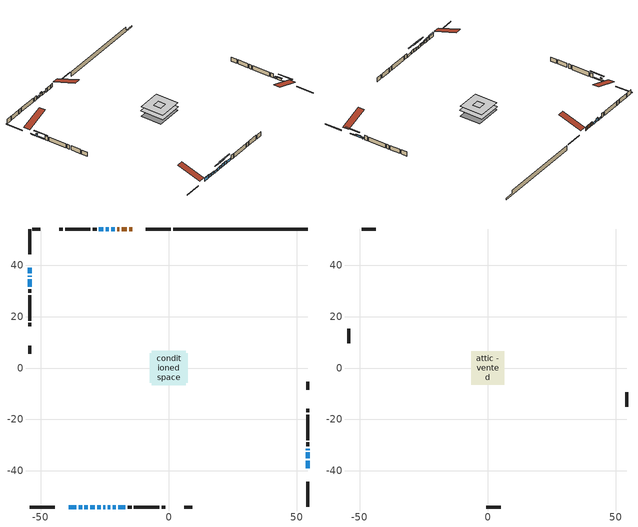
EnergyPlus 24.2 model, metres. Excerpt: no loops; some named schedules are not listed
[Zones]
conditioned space
 floor outside (Floor1 construction): -0.68,-0.68 -0.68,0.68 0.68,0.68 0.68,-0.68 z0.61
 floor adiabatic (AdiabaticFloorConstruction): -6.67,-6.67 -6.67,6.67 6.67,6.67 6.67,-6.67 z0.61
 floor foundation (Slab1 construction): -7.32,-5.79 -7.32,5.79 7.32,5.79 7.32,-5.79 z-2.05
 wall outside (RimJoist1 construction): 0.84,54.19 -8.99,54.19 / -54.19,-54.19 -44.36,-54.19 / -54.19,54.19 -54.19,44.36 / 54.19,-54.19 54.19,-44.36 z0.61:0.91
 wall outside (AdiabaticWallConstruction 1): -14.31,54.19 -15.37,54.19 / -16.3,54.19 -18.4,54.19 / -19.33,54.19 -20.16,54.19 z0.61:2.64
 wall outside (AdiabaticWallConstruction): -21.08,54.19 -22.49,54.19 / -19.72,-54.19 -16.92,-54.19 z0.61:1.83; -23.41,54.19 -24.56,54.19 z0.61:2.34; -25.49,54.19 -27.22,54.19 z0.61:1.25; -39.04,-54.19 -36.09,-54.19 / -23.87,-54.19 -22.72,-54.19 / -21.8,-54.19 -20.65,-54.19 z0.61:2.39; -35.16,-54.19 -33.79,-54.19 / -32.86,-54.19 -31.49,-54.19 / -54.19,35.98 -54.19,35.52 / -27.86,-54.19 -26.43,-54.19 / -25.51,-54.19 -24.79,-54.19 z0.61:2.06; -30.56,-54.19 -28.78,-54.19 z0.61:1.5; -54.19,39.04 -54.19,36.91 z0.61:0.86; 54.19,-39.04 54.19,-36.14 / -54.19,34.59 -54.19,31.7 z0.61:1.14; 54.19,-35.22 54.19,-32.93 z0.61:1.75; 54.19,-32 54.19,-31.44 z0.61:1.43
 wall outside (Wall1 construction): -28.14,54.19 -29.62,54.19 / -15.99,-54.19 -14.51,-54.19 / -54.19,30.77 -54.19,29.29 / 54.19,-30.51 54.19,-29.03 z0.61:3.05
 wall outside (Wall2 construction): -30.55,54.19 -40.43,54.19 / -13.58,-54.19 -3.71,-54.19 / -54.19,28.36 -54.19,18.49 / 54.19,-28.1 54.19,-18.23 z0.61:3.05
 wall outside (Wall3 construction): -41.36,54.19 -42.71,54.19 / -2.78,-54.19 -1.43,-54.19 / -54.19,17.56 -54.19,16.2 / 54.19,-17.3 54.19,-15.95 z0.61:3.05
 wall outside (Wall6 construction): -50.15,54.19 -53.26,54.19 / 6.01,-54.19 9.13,-54.19 / -54.19,8.77 -54.19,5.65 / 54.19,-8.51 54.19,-5.39 z0.61:3.05
 wall foundation (FoundationWall1 construction): 1.77,54.19,-2.05 1.77,54.19,0.61 48.95,54.19,0.61 48.95,54.19,-1.34 54.19,54.19,-1.34 54.19,54.19,-2.05
 window (WindowConstruction 10): -21.09,54.19 -22.49,54.19 z0.61:1.83
 window (WindowConstruction 2): -23.41,54.19 -24.56,54.19 z0.61:2.34
 window (WindowConstruction 3): -25.49,54.19 -27.21,54.19 z0.61:1.24
 window (WindowConstruction 4): -39.04,-54.19 -36.09,-54.19 z0.61:2.39
 window (WindowConstruction 5): -35.16,-54.19 -33.79,-54.19 z0.61:2.06
 window (WindowConstruction 6): -32.86,-54.19 -31.49,-54.19 z0.61:2.06
 window (WindowConstruction 7): -30.56,-54.19 -28.78,-54.19 z0.61:1.5
 window (WindowConstruction 8): -54.19,39.04 -54.19,36.91 z0.61:0.86
 window (WindowConstruction 9): -54.19,35.98 -54.19,35.52 z0.61:2.06
 window (WindowConstruction 12): 54.19,-39.04 54.19,-36.14 z0.61:1.14
 window (WindowConstruction 13): -27.86,-54.19 -26.43,-54.19 z0.61:2.06
 window (WindowConstruction 14): -25.51,-54.19 -24.8,-54.19 z0.61:2.06
 window (WindowConstruction 15): -23.87,-54.19 -22.72,-54.19 z0.61:2.39
 window (WindowConstruction 16): -21.79,-54.19 -20.65,-54.19 z0.61:2.39
 window (WindowConstruction 17): -54.19,34.59 -54.19,31.7 z0.61:1.14
 window (WindowConstruction 11): -19.72,-54.19 -16.92,-54.19 z0.61:1.83
 window (WindowConstruction): 54.19,-35.21 54.19,-32.93 z0.61:1.75
 window (WindowConstruction 1): 54.19,-32 54.19,-31.44 z0.61:1.42
 door (Door): -14.32,54.19 -15.37,54.19 z0.61:2.64
 door (Door 1): -16.3,54.19 -18.4,54.19 z0.61:2.64
 door (Door 2): -19.33,54.19 -20.16,54.19 z0.61:2.64
 ceiling adiabatic (AdiabaticFloorConstruction): 6.67,-6.67 6.67,6.67 -6.67,6.67 -6.67,-6.67 z0.61
attic - vented
 floor to conditioned space (Floor2 construction Reversed): -2.1,-2.1 -2.1,2.1 2.1,2.1 2.1,-2.1 z3.05
 floor to conditioned space (Floor3 construction Reversed): -6.46,-6.46 -6.46,6.46 6.46,6.46 6.46,-6.46 z3.05
 wall outside (Wall4 construction): -43.64,54.19 -49.22,54.19 / -0.5,-54.19 5.08,-54.19 / -54.19,15.27 -54.19,9.69 / 54.19,-15.02 54.19,-9.44 z0.61:3.05
 roof outside (Roof1 construction): -13.39,54.19,3.05 -13.39,41.04,7.43 -9.92,41.04,7.43 -9.92,54.19,3.05; -39.97,-54.19,3.05 -39.97,-41.04,7.43 -43.43,-41.04,7.43 -43.43,-54.19,3.05; -54.19,39.97,3.05 -41.04,39.97,7.43 -41.04,43.43,7.43 -54.19,43.43,3.05; 54.19,-39.97,3.05 41.04,-39.97,7.43 41.04,-43.43,7.43 54.19,-43.43,3.05
shading: -24.76,54.19 -23.21,54.19 -23.21,54.61 -24.76,54.61 z2.54; -27.42,54.19 -25.29,54.19 -25.29,54.61 -27.42,54.61 z1.45; -35.89,-54.19 -39.24,-54.19 -39.24,-54.61 -35.89,-54.61 z2.59; -33.59,-54.19 -35.36,-54.19 -35.36,-54.61 -33.59,-54.61 z2.26; -31.29,-54.19 -33.06,-54.19 -33.06,-54.61 -31.29,-54.61 z2.26; -28.58,-54.19 -30.76,-54.19 -30.76,-54.61 -28.58,-54.61 z1.7; -54.19,36.71 -54.19,39.24 -54.61,39.24 -54.61,36.71 z1.06; -54.19,35.32 -54.19,36.18 -54.61,36.18 -54.61,35.32 z2.26; 54.19,-33.5 54.19,-41.68 54.61,-41.68 54.61,-33.5 z3.78; -23.8,-54.19 -30.49,-54.19 -30.49,-54.61 -23.8,-54.61 z4.7; -22.16,-54.19 -28.15,-54.19 -28.15,-54.61 -22.16,-54.61 z4.7; -20.08,-54.19 -26.51,-54.19 -26.51,-54.61 -20.08,-54.61 z5.03; -18.01,-54.19 -24.43,-54.19 -24.43,-54.61 -18.01,-54.61 z5.03; -54.19,29.06 -54.19,37.23 -54.61,37.23 -54.61,29.06 z3.78; 54.19,-32.73 54.19,-35.42 54.61,-35.42 54.61,-32.73 z1.95; 54.19,-31.24 54.19,-32.2 54.61,-32.2 54.61,-31.24 z1.62
[Building]
Building 1: Terrain=Suburbs
[Site:Location]
Edmonton Intl AP_AB: Latitude {deg}=53.31; Longitude {deg}=-113.58; Time Zone {hr}=-7; Elevation {m}=723; Keep Site Location Information=Yes
[Site:GroundTemperature:Shallow]
-1.56185, -3.61833, -3.78302, -2.80711, 1.11059, 5.01004, 8.39065, 10.5322, 10.7141, 8.97234, 5.67794, 1.89811
[Site:WaterMainsTemperature]
Calculation Method=Schedule; Temperature Schedule=mains temperature schedule
[Material] Roughness=Rough; Thermal Absorptance=0.9
Name | Thickness {m} | Conductivity {W/m-K} | Density {kg/m3} | Specific Heat {J/kg-K} | Solar Absorptance | Visible Absorptance
asphalt or fiberglass shingles | 0.00635 | 0.162714 | 1121.4 | 1465.45 | 0.4 | 0.4
ceiling loosefill ins | 0.254 | 0.0480833 | 16.02 | 1046.75 | 0.7 | 0.7
ceiling loosefill ins 1 | 0.423333 | 0.0480833 | 16.02 | 1046.75 | 0.7 | 0.7
ceiling stud and cavity | 0.1397 | 0.314827 | 65.682 | 1177.47 | 0.7 | 0.7
ceiling stud and cavity 1 | 0.1397 | 0.323822 | 65.682 | 1177.47 | 0.7 | 0.7
concrete 4.0 in. | 0.1016 | 1.803125 | 2242.8 | 837.4 | 0.7 | 0.7
concrete 8.0 in. | 0.2032 | 1.803125 | 2242.8 | 837.4 | 0.7 | 0.7
door material | 0.04445 | 0.053851 | 512.64 | 1214.23 | 0.7 | 0.7
door material 1 | 0.04445 | 0.0451087 | 512.64 | 1214.23 | 0.7 | 0.7
exterior vertical ins | 0.071619 | 0.029427 | 32.04 | 1214.23 | 0.7 | 0.7
floor covering | 0.0127 | 0.0433444 | 54.468 | 1339.84 | 0.6 | 0.6
floor rigid ins; rim joist rigid ins; wall rigid ins | 0.051816 | 0.029427 | 32.04 | 1214.23 | 0.7 | 0.7
floor rigid ins 1; wall rigid ins 1 | 0.512978 | 0.029427 | 32.04 | 1214.23 | 0.7 | 0.7
floor stud and cavity | 0.1397 | 0.0889238 | 92.3553 | 1139.71 | 0.7 | 0.7
floor stud and cavity 1 | 0.1397 | 1.75129 | 37.0049 | 1207.88 | 0.7 | 0.7
furniture material conditioned space 1 | 0.1524 | 0.115458 | 640.8 | 1214.23 | 0.6 | 0.6
gypsum board | 0.0127 | 0.160291 | 801 | 837.4 | 0.6 | 0.6
gypsum board 1 | 0.0127 | 0.160291 | 801 | 837.4 | 0.7 | 0.7
osb sheathing 0.5 in. | 0.0127 | 0.115458 | 512.64 | 1214.23 | 0.7 | 0.7
osb sheathing 0.75 in. | 0.01905 | 0.115458 | 512.64 | 1214.23 | 0.7 | 0.7
osb sheathing 2.0 in. | 0.0508 | 0.115458 | 512.64 | 1214.23 | 0.7 | 0.7
rim joist stud and cavity | 0.0508 | 0.0413573 | 125.044 | 1163.47 | 0.6 | 0.6
wall stud and cavity | 0.1397 | 0.337621 | 139.0536 | 1170.24 | 0.7 | 0.7
wall stud and cavity 1 | 0.1397 | 0.251873 | 139.0536 | 1170.24 | 0.7 | 0.7
wall stud and cavity 2 | 0.1397 | 0.435945 | 139.0536 | 1170.24 | 0.7 | 0.7
wall stud and cavity 3 | 0.0889 | 6.1454 | 50.32683 | 1063.81 | 0.6 | 0.6
wall stud and cavity 4 | 0.1397 | 0.543595 | 139.0536 | 1170.24 | 0.7 | 0.7
wall stud and cavity 5 | 0.0889 | 0.380278 | 52.3479 | 1209.89 | 0.7 | 0.7
wall stud and cavity 6 | 0.0889 | 0.391764 | 83.0341 | 1211.67 | 0.7 | 0.7
wood siding | 0.0254 | 0.102417 | 544.68 | 1172.36 | 0.4 | 0.4
wood siding 1 | 0.00254 | 0.102417 | 544.68 | 1172.36 | 0.4 | 0.4
wood siding 2; wood siding 3; wood siding 4 | 0.0254 | 0.102417 | 544.68 | 1172.36 | 0.7 | 0.7
[WindowMaterial:SimpleGlazingSystem]
Name | U-Factor {W/m2-K} | Solar Heat Gain Coefficient
WindowMaterial | 2.39384 | 0.52
WindowMaterial 1 | 2.501159 | 0.45
WindowMaterial 10 | 3.31141 | 0.62
WindowMaterial 11 | 2.50911 | 0.46
WindowMaterial 12 | 2.225776 | 0.6
WindowMaterial 13 | 2.345014 | 0.52
WindowMaterial 14 | 2.12017 | 0.63
WindowMaterial 15 | 2.20761 | 0.58
WindowMaterial 2 | 2.123 | 0.63
WindowMaterial 3 | 2.23827 | 0.6
WindowMaterial 4 | 2.089504 | 0.63
WindowMaterial 5 | 2.51024 | 0.46
WindowMaterial 6 | 2.35637 | 0.52
WindowMaterial 7 | 2.16218 | 0.62
WindowMaterial 8 | 2.71806 | 0.26
WindowMaterial 9 | 2.35126 | 0.56
[Construction]
AdiabaticFloorConstruction: floor stud and cavity 1, floor rigid ins 1, osb sheathing 0.75 in., floor covering
AdiabaticWallConstruction: wood siding 3, wall rigid ins 1, wall stud and cavity 5, gypsum board
AdiabaticWallConstruction 1: wood siding 4, wall rigid ins 1, wall stud and cavity 5, gypsum board
Door; Door 2: door material
Door 1: door material 1
Floor1 construction: floor stud and cavity, floor rigid ins, osb sheathing 0.75 in., floor covering
Floor2 construction Reversed: gypsum board, ceiling stud and cavity, ceiling loosefill ins
Floor3 construction Reversed: gypsum board, ceiling stud and cavity 1, ceiling loosefill ins 1
FoundationWall1 construction: concrete 8.0 in., gypsum board 1
furniture construction conditioned space 1: furniture material conditioned space 1
PartitionWallConstruction: gypsum board, wall stud and cavity 6, gypsum board
RimJoist1 construction: wood siding 2, rim joist rigid ins, osb sheathing 2.0 in., rim joist stud and cavity
Roof1 construction: asphalt or fiberglass shingles
Slab1 construction: concrete 4.0 in.
Wall1 construction: wood siding, wall rigid ins, osb sheathing 0.5 in., wall stud and cavity, gypsum board
Wall2 construction: wood siding, wall rigid ins, osb sheathing 0.5 in., wall stud and cavity 1, gypsum board
Wall3 construction: wood siding, wall rigid ins, osb sheathing 0.5 in., wall stud and cavity 2, gypsum board
Wall4 construction: wood siding 1, wall stud and cavity 3
Wall6 construction: wood siding, wall rigid ins, osb sheathing 0.5 in., wall stud and cavity 4, gypsum board
WindowConstruction: WindowMaterial
WindowConstruction 1: WindowMaterial 1
WindowConstruction 10; WindowConstruction 11: WindowMaterial 10
WindowConstruction 12; WindowConstruction 17: WindowMaterial 11
WindowConstruction 13: WindowMaterial 12
WindowConstruction 14: WindowMaterial 13
WindowConstruction 15: WindowMaterial 14
WindowConstruction 16: WindowMaterial 15
WindowConstruction 2: WindowMaterial 2
WindowConstruction 3: WindowMaterial 3
WindowConstruction 4: WindowMaterial 4
WindowConstruction 5: WindowMaterial 5
WindowConstruction 6: WindowMaterial 6
WindowConstruction 7: WindowMaterial 7
WindowConstruction 8: WindowMaterial 8
WindowConstruction 9: WindowMaterial 9
[Zone] Multiplier=1; Part of Total Floor Area=Yes
Name | Volume {m3}
attic - vented | 132.329
conditioned space | 1072.3
[Space]
Name | Zone | Volume {m3}
attic - vented 1 | attic - vented | 132.329
conditioned space 1 | conditioned space | 1072.3
[ZoneInfiltration:EffectiveLeakageArea]
infil attic - vented 1: Zone or Space=attic - vented 1; Schedule=Always On Discrete; Effective Air Leakage Area {cm2}=6425.39; Stack Coefficient=0.000474522; Wind Coefficient=1.4718e-05
[ZoneMixing]
whole house fan mix: Zone or Space=attic - vented; Schedule=Always On Continuous; Design Flow Rate Calculation Method=Flow/Zone; Design Flow Rate {m3/s}=0; Source Zone or Space=conditioned space
[SurfaceProperty:ExposedFoundationPerimeter]
Slab1: Exposed Perimeter Calculation Method=TotalExposedPerimeter; Total Exposed Perimeter {m}=52.425
[InternalMass] Zone or ZoneList=conditioned space; Space or SpaceList=conditioned space 1
Name | Construction | Surface Area {m2}
furniture mass conditioned space 1 | furniture construction conditioned space 1 | 139.72
partition wall mass | PartitionWallConstruction | 349.3
[Lights]
interior lighting: Zone or ZoneList or Space or SpaceList=conditioned space 1; Schedule=interior lighting schedule; Design Level Calculation Method=LightingLevel; Lighting Level {W}=343.2; Return Air Fraction=0; Fraction Radiant=0.6; Fraction Visible=0.2; Fraction Replaceable=1
[People]
occupants: Zone or ZoneList or Space or SpaceList=conditioned space 1; Number of People Schedule=occupants schedule; Number of People Calculation Method=People; Number of People=3; Fraction Radiant=0.314171; Sensible Heat Fraction=0.56303; Activity Level Schedule=occupants activity schedule; Carbon Dioxide Generation Rate {m3/s-W}=0; Enable ASHRAE 55 Comfort Warnings=No; Mean Radiant Temperature Calculation Type=EnclosureAveraged
[ElectricEquipment] Zone or ZoneList or Space or SpaceList=conditioned space 1; Design Level Calculation Method=EquipmentLevel
Name | Schedule | Design Level {W} | Fraction Latent | Fraction Radiant | Fraction Lost
clothes dryer | clothes dryer schedule | 140.772 | 0.015 | 0.081 | 0.85
clothes washer | clothes washer schedule | 32.1985 | 0.03 | 0.162 | 0.7
cooking range | cooking range schedule | 215.147 | 0.08 | 0.432 | 0.2
dishwasher | dishwasher schedule | 66.8632 | 0.3 | 0.18 | 0.4
fridge | fridge schedule | 72.9452 | 0 | 0.6 | 0
mech vent bath fan 0 | mech vent bath fan 0 schedule | 50.2 | 0 | 0 | 1
mech vent bath fan 1 | mech vent bath fan 1 schedule | 50.2 | 0 | 0 | 1
mech vent house fan | mech vent house fan schedule | 19.9167 | 0 | 0 | 0.5
mech vent house fan cfis | mech vent house fan cfis schedule | 0 | 0 | 0 | 0
mech vent range fan 0 | mech vent range fan 0 schedule | 57 | 0 | 0 | 1
misc plug loads | misc plug loads schedule | 494.7 | 0.045 | 0.513 | 0.1
whole house fan | Always On Discrete | 0 | 0 | 0 | 1
[OtherEquipment] Zone or ZoneList or Space or SpaceList=conditioned space 1; Design Level Calculation Method=EquipmentLevel
Name | Fuel Type | Schedule | Design Level {W} | Fraction Latent | Fraction Radiant | Fraction Lost
clothes dryer 1 | Electricity | clothes dryer schedule | 0 | 0.015 | 0.081 | 0.85
cooking range 1 | Electricity | cooking range schedule | 0 | 0.08 | 0.432 | 0.2
general water use latent | None | general water use schedule | 62.594 | 1 | 0 | 0
general water use sensible | None | general water use schedule | -61.6891 | 0 | 0.6 | 0
mech vent house fan latent load | None | Always On Discrete | 0 | 1 | 0 | 0
mech vent house fan sensible load | None | Always On Discrete | 0 | 0 | 0 | 0
water heater energy adjustment1; water heater energy adjustment2 | NaturalGas | Always On Discrete | 0.01 | 0 | 0 | 1
[ZoneInfiltration:DesignFlowRate] Zone or ZoneList or Space or SpaceList=conditioned space 1; Schedule=Always On Discrete; Design Flow Rate Calculation Method=Flow/Zone; Design Flow Rate {m3/s}=0
infil flow; natural vent flow; whole house fan flow
[Foundation:Kiva]
Foundation Kiva 1: Initial Indoor Air Temperature {C}=18; Wall Height Above Grade {m}=0.609996; Wall Depth Below Slab {m}=0.2032; Custom Block Material Name 1=exterior vertical ins; Custom Block Depth 1 {m}=2.65999; Custom Block X Position 1 {m}=0.2159; Custom Block Z Position 1 {m}=0
[Foundation:Kiva:Settings]
Soil Conductivity {W/m-K}=0.849921; Soil Density {kg/m3}=1842.3; Soil Specific Heat {J/kg-K}=418.7; Ground Solar Absorptivity=0.9; Ground Thermal Absorptivity=0.9; Ground Surface Roughness {m}=0.03; Far-Field Width {m}=40; Deep-Ground Boundary Condition=ZeroFlux; Deep-Ground Depth {m}=40; Minimum Cell Dimension {m}=0.2; Maximum Cell Growth Coefficient=3; Simulation Timestep=Timestep
[Exterior:Lights]
exterior lighting: Schedule=exterior lighting schedule; Design Level {W}=75.6
[Schedule:Constant]
Name | Hourly Value
Always On Continuous; mech vent house fan schedule; mech vent house fan cfis schedule; Always On Discrete | 1
occupants activity schedule | 117.228
fridge schedule | 0
[Schedule:Week:Daily]
interior lighting schedule Week Rule - Jan1-Jan27: interior lighting schedule day, interior lighting schedule day, interior lighting schedule day, interior lighting schedule day, interior lighting schedule day, interior lighting schedule day, interior lighting schedule day, interior lighting schedule default day, interior lighting schedule default day, interior lighting schedule default day, interior lighting schedule default day, interior lighting schedule default day
interior lighting schedule Week Rule - Jan28-Feb3: interior lighting schedule day, interior lighting schedule day, interior lighting schedule day, interior lighting schedule day, interior lighting schedule day 1, interior lighting schedule day 1, interior lighting schedule day 1, interior lighting schedule default day, interior lighting schedule default day, interior lighting schedule default day, interior lighting schedule default day, interior lighting schedule default day
interior lighting schedule Week Rule - Feb4-Feb24: interior lighting schedule day 1, interior lighting schedule day 1, interior lighting schedule day 1, interior lighting schedule day 1, interior lighting schedule day 1, interior lighting schedule day 1, interior lighting schedule day 1, interior lighting schedule default day, interior lighting schedule default day, interior lighting schedule default day, interior lighting schedule default day, interior lighting schedule default day
interior lighting schedule Week Rule - Feb25-Mar3: interior lighting schedule day 1, interior lighting schedule day 1, interior lighting schedule day 1, interior lighting schedule day 1, interior lighting schedule day 2, interior lighting schedule day 2, interior lighting schedule day 2, interior lighting schedule default day, interior lighting schedule default day, interior lighting schedule default day, interior lighting schedule default day, interior lighting schedule default day
interior lighting schedule Week Rule - Mar4-Mar31: interior lighting schedule day 2, interior lighting schedule day 2, interior lighting schedule day 2, interior lighting schedule day 2, interior lighting schedule day 2, interior lighting schedule day 2, interior lighting schedule day 2, interior lighting schedule default day, interior lighting schedule default day, interior lighting schedule default day, interior lighting schedule default day, interior lighting schedule default day
interior lighting schedule Week Rule - Apr1-Apr28: interior lighting schedule day 3, interior lighting schedule day 3, interior lighting schedule day 3, interior lighting schedule day 3, interior lighting schedule day 3, interior lighting schedule day 3, interior lighting schedule day 3, interior lighting schedule default day, interior lighting schedule default day, interior lighting schedule default day, interior lighting schedule default day, interior lighting schedule default day
interior lighting schedule Week Rule - Apr29-May5: interior lighting schedule day 3, interior lighting schedule day 3, interior lighting schedule day 4, interior lighting schedule day 4, interior lighting schedule day 4, interior lighting schedule day 4, interior lighting schedule day 4, interior lighting schedule default day, interior lighting schedule default day, interior lighting schedule default day, interior lighting schedule default day, interior lighting schedule default day
interior lighting schedule Week Rule - May6-May26: interior lighting schedule day 4, interior lighting schedule day 4, interior lighting schedule day 4, interior lighting schedule day 4, interior lighting schedule day 4, interior lighting schedule day 4, interior lighting schedule day 4, interior lighting schedule default day, interior lighting schedule default day, interior lighting schedule default day, interior lighting schedule default day, interior lighting schedule default day
interior lighting schedule Week Rule - May27-Jun2: interior lighting schedule day 4, interior lighting schedule day 4, interior lighting schedule day 4, interior lighting schedule day 4, interior lighting schedule day 4, interior lighting schedule day 5, interior lighting schedule day 5, interior lighting schedule default day, interior lighting schedule default day, interior lighting schedule default day, interior lighting schedule default day, interior lighting schedule default day
interior lighting schedule Week Rule - Jun3-Jun30: interior lighting schedule day 5, interior lighting schedule day 5, interior lighting schedule day 5, interior lighting schedule day 5, interior lighting schedule day 5, interior lighting schedule day 5, interior lighting schedule day 5, interior lighting schedule default day, interior lighting schedule default day, interior lighting schedule default day, interior lighting schedule default day, interior lighting schedule default day
interior lighting schedule Week Rule - Jul1-Jul28: interior lighting schedule day 6, interior lighting schedule day 6, interior lighting schedule day 6, interior lighting schedule day 6, interior lighting schedule day 6, interior lighting schedule day 6, interior lighting schedule day 6, interior lighting schedule default day, interior lighting schedule default day, interior lighting schedule default day, interior lighting schedule default day, interior lighting schedule default day
interior lighting schedule Week Rule - Jul29-Aug4: interior lighting schedule day 6, interior lighting schedule day 6, interior lighting schedule day 6, interior lighting schedule day 7, interior lighting schedule day 7, interior lighting schedule day 7, interior lighting schedule day 7, interior lighting schedule default day, interior lighting schedule default day, interior lighting schedule default day, interior lighting schedule default day, interior lighting schedule default day
interior lighting schedule Week Rule - Aug5-Aug25: interior lighting schedule day 7, interior lighting schedule day 7, interior lighting schedule day 7, interior lighting schedule day 7, interior lighting schedule day 7, interior lighting schedule day 7, interior lighting schedule day 7, interior lighting schedule default day, interior lighting schedule default day, interior lighting schedule default day, interior lighting schedule default day, interior lighting schedule default day
interior lighting schedule Week Rule - Aug26-Sep1: interior lighting schedule day 7, interior lighting schedule day 7, interior lighting schedule day 7, interior lighting schedule day 7, interior lighting schedule day 7, interior lighting schedule day 7, interior lighting schedule day 8, interior lighting schedule default day, interior lighting schedule default day, interior lighting schedule default day, interior lighting schedule default day, interior lighting schedule default day
interior lighting schedule Week Rule - Sep2-Sep29: interior lighting schedule day 8, interior lighting schedule day 8, interior lighting schedule day 8, interior lighting schedule day 8, interior lighting schedule day 8, interior lighting schedule day 8, interior lighting schedule day 8, interior lighting schedule default day, interior lighting schedule default day, interior lighting schedule default day, interior lighting schedule default day, interior lighting schedule default day
interior lighting schedule Week Rule - Sep30-Oct6: interior lighting schedule day 8, interior lighting schedule day 9, interior lighting schedule day 9, interior lighting schedule day 9, interior lighting schedule day 9, interior lighting schedule day 9, interior lighting schedule day 9, interior lighting schedule default day, interior lighting schedule default day, interior lighting schedule default day, interior lighting schedule default day, interior lighting schedule default day
interior lighting schedule Week Rule - Oct7-Oct27: interior lighting schedule day 9, interior lighting schedule day 9, interior lighting schedule day 9, interior lighting schedule day 9, interior lighting schedule day 9, interior lighting schedule day 9, interior lighting schedule day 9, interior lighting schedule default day, interior lighting schedule default day, interior lighting schedule default day, interior lighting schedule default day, interior lighting schedule default day
interior lighting schedule Week Rule - Oct28-Nov3: interior lighting schedule day 9, interior lighting schedule day 9, interior lighting schedule day 9, interior lighting schedule day 9, interior lighting schedule day 10, interior lighting schedule day 10, interior lighting schedule day 10, interior lighting schedule default day, interior lighting schedule default day, interior lighting schedule default day, interior lighting schedule default day, interior lighting schedule default day
interior lighting schedule Week Rule - Nov4-Nov24: interior lighting schedule day 10, interior lighting schedule day 10, interior lighting schedule day 10, interior lighting schedule day 10, interior lighting schedule day 10, interior lighting schedule day 10, interior lighting schedule day 10, interior lighting schedule default day, interior lighting schedule default day, interior lighting schedule default day, interior lighting schedule default day, interior lighting schedule default day
interior lighting schedule Week Rule - Nov25-Dec1: interior lighting schedule day 10, interior lighting schedule day 10, interior lighting schedule day 10, interior lighting schedule day 10, interior lighting schedule day 10, interior lighting schedule day 10, interior lighting schedule day 11, interior lighting schedule default day, interior lighting schedule default day, interior lighting schedule default day, interior lighting schedule default day, interior lighting schedule default day
interior lighting schedule Week Rule - Dec2-Dec31: interior lighting schedule day 11, interior lighting schedule day 11, interior lighting schedule day 11, interior lighting schedule day 11, interior lighting schedule day 11, interior lighting schedule day 11, interior lighting schedule day 11, interior lighting schedule default day, interior lighting schedule default day, interior lighting schedule default day, interior lighting schedule default day, interior lighting schedule default day
occupants schedule Week Rule - Jan1-Dec31: occupants schedule day, occupants schedule day, occupants schedule day, occupants schedule day, occupants schedule day, occupants schedule day, occupants schedule day, occupants schedule default day, occupants schedule default day, occupants schedule default day, occupants schedule default day, occupants schedule default day
clothes dryer schedule Week Rule - Jan1-Dec31: clothes dryer schedule day, clothes dryer schedule day, clothes dryer schedule day, clothes dryer schedule day, clothes dryer schedule day, clothes dryer schedule day, clothes dryer schedule day, clothes dryer schedule default day, clothes dryer schedule default day, clothes dryer schedule default day, clothes dryer schedule default day, clothes dryer schedule default day
clothes washer schedule Week Rule - Jan1-Dec31: clothes washer schedule day, clothes washer schedule day, clothes washer schedule day, clothes washer schedule day, clothes washer schedule day, clothes washer schedule day, clothes washer schedule day, clothes washer schedule default day, clothes washer schedule default day, clothes washer schedule default day, clothes washer schedule default day, clothes washer schedule default day
cooking range schedule Week Rule - Jan1-Dec31: cooking range schedule day, cooking range schedule day, cooking range schedule day, cooking range schedule day, cooking range schedule day, cooking range schedule day, cooking range schedule day, cooking range schedule default day, cooking range schedule default day, cooking range schedule default day, cooking range schedule default day, cooking range schedule default day
dishwasher schedule Week Rule - Jan1-Dec31: dishwasher schedule day, dishwasher schedule day, dishwasher schedule day, dishwasher schedule day, dishwasher schedule day, dishwasher schedule day, dishwasher schedule day, dishwasher schedule default day, dishwasher schedule default day, dishwasher schedule default day, dishwasher schedule default day, dishwasher schedule default day
mech vent bath fan 0 schedule Week Rule - Jan1-Dec31: mech vent bath fan 0 schedule day, mech vent bath fan 0 schedule day, mech vent bath fan 0 schedule day, mech vent bath fan 0 schedule day, mech vent bath fan 0 schedule day, mech vent bath fan 0 schedule day, mech vent bath fan 0 schedule day, mech vent bath fan 0 schedule default day, mech vent bath fan 0 schedule default day, mech vent bath fan 0 schedule default day, mech vent bath fan 0 schedule default day, mech vent bath fan 0 schedule default day
mech vent bath fan 1 schedule Week Rule - Jan1-Dec31: mech vent bath fan 1 schedule day, mech vent bath fan 1 schedule day, mech vent bath fan 1 schedule day, mech vent bath fan 1 schedule day, mech vent bath fan 1 schedule day, mech vent bath fan 1 schedule day, mech vent bath fan 1 schedule day, mech vent bath fan 1 schedule default day, mech vent bath fan 1 schedule default day, mech vent bath fan 1 schedule default day, mech vent bath fan 1 schedule default day, mech vent bath fan 1 schedule default day
mech vent range fan 0 schedule Week Rule - Jan1-Dec31: mech vent range fan 0 schedule day, mech vent range fan 0 schedule day, mech vent range fan 0 schedule day, mech vent range fan 0 schedule day, mech vent range fan 0 schedule day, mech vent range fan 0 schedule day, mech vent range fan 0 schedule day, mech vent range fan 0 schedule default day, mech vent range fan 0 schedule default day, mech vent range fan 0 schedule default day, mech vent range fan 0 schedule default day, mech vent range fan 0 schedule default day
misc plug loads schedule Week Rule - Jan1-Dec31: misc plug loads schedule day, misc plug loads schedule day, misc plug loads schedule day, misc plug loads schedule day, misc plug loads schedule day, misc plug loads schedule day, misc plug loads schedule day, misc plug loads schedule default day, misc plug loads schedule default day, misc plug loads schedule default day, misc plug loads schedule default day, misc plug loads schedule default day
general water use schedule Week Rule - Jan1-Dec31: general water use schedule day, general water use schedule day, general water use schedule day, general water use schedule day, general water use schedule day, general water use schedule day, general water use schedule day, general water use schedule default day, general water use schedule default day, general water use schedule default day, general water use schedule default day, general water use schedule default day
exterior lighting schedule Week Rule - Jan1-Jan27: exterior lighting schedule day, exterior lighting schedule day, exterior lighting schedule day, exterior lighting schedule day, exterior lighting schedule day, exterior lighting schedule day, exterior lighting schedule day, exterior lighting schedule default day, exterior lighting schedule default day, exterior lighting schedule default day, exterior lighting schedule default day, exterior lighting schedule default day
exterior lighting schedule Week Rule - Jan28-Feb3: exterior lighting schedule day, exterior lighting schedule day, exterior lighting schedule day, exterior lighting schedule day, exterior lighting schedule day 1, exterior lighting schedule day 1, exterior lighting schedule day 1, exterior lighting schedule default day, exterior lighting schedule default day, exterior lighting schedule default day, exterior lighting schedule default day, exterior lighting schedule default day
exterior lighting schedule Week Rule - Feb4-Feb24: exterior lighting schedule day 1, exterior lighting schedule day 1, exterior lighting schedule day 1, exterior lighting schedule day 1, exterior lighting schedule day 1, exterior lighting schedule day 1, exterior lighting schedule day 1, exterior lighting schedule default day, exterior lighting schedule default day, exterior lighting schedule default day, exterior lighting schedule default day, exterior lighting schedule default day
exterior lighting schedule Week Rule - Feb25-Mar3: exterior lighting schedule day 1, exterior lighting schedule day 1, exterior lighting schedule day 1, exterior lighting schedule day 1, exterior lighting schedule day 2, exterior lighting schedule day 2, exterior lighting schedule day 2, exterior lighting schedule default day, exterior lighting schedule default day, exterior lighting schedule default day, exterior lighting schedule default day, exterior lighting schedule default day
exterior lighting schedule Week Rule - Mar4-Mar31: exterior lighting schedule day 2, exterior lighting schedule day 2, exterior lighting schedule day 2, exterior lighting schedule day 2, exterior lighting schedule day 2, exterior lighting schedule day 2, exterior lighting schedule day 2, exterior lighting schedule default day, exterior lighting schedule default day, exterior lighting schedule default day, exterior lighting schedule default day, exterior lighting schedule default day
exterior lighting schedule Week Rule - Apr1-Apr28: exterior lighting schedule day 3, exterior lighting schedule day 3, exterior lighting schedule day 3, exterior lighting schedule day 3, exterior lighting schedule day 3, exterior lighting schedule day 3, exterior lighting schedule day 3, exterior lighting schedule default day, exterior lighting schedule default day, exterior lighting schedule default day, exterior lighting schedule default day, exterior lighting schedule default day
exterior lighting schedule Week Rule - Apr29-May5: exterior lighting schedule day 3, exterior lighting schedule day 3, exterior lighting schedule day 4, exterior lighting schedule day 4, exterior lighting schedule day 4, exterior lighting schedule day 4, exterior lighting schedule day 4, exterior lighting schedule default day, exterior lighting schedule default day, exterior lighting schedule default day, exterior lighting schedule default day, exterior lighting schedule default day
[Schedule:Year]
interior lighting schedule: interior lighting schedule Week Rule - Jan1-Jan27, 1, 1, 1, 27, interior lighting schedule Week Rule - Jan28-Feb3, 1, 28, 2, 3, interior lighting schedule Week Rule - Feb4-Feb24, 2, 4, 2, 24, interior lighting schedule Week Rule - Feb25-Mar3, 2, 25, 3, 3, interior lighting schedule Week Rule - Mar4-Mar31, 3, 4, 3, 31, interior lighting schedule Week Rule - Apr1-Apr28, 4, 1, 4, 28, interior lighting schedule Week Rule - Apr29-May5, 4, 29, 5, 5, interior lighting schedule Week Rule - May6-May26, 5, 6, 5, 26, interior lighting schedule Week Rule - May27-Jun2, 5, 27, 6, 2, interior lighting schedule Week Rule - Jun3-Jun30, 6, 3, 6, 30, interior lighting schedule Week Rule - Jul1-Jul28, 7, 1, 7, 28, interior lighting schedule Week Rule - Jul29-Aug4, 7, 29, 8, 4, interior lighting schedule Week Rule - Aug5-Aug25, 8, 5, 8, 25, interior lighting schedule Week Rule - Aug26-Sep1, 8, 26, 9, 1, interior lighting schedule Week Rule - Sep2-Sep29, 9, 2, 9, 29, interior lighting schedule Week Rule - Sep30-Oct6, 9, 30, 10, 6, interior lighting schedule Week Rule - Oct7-Oct27, 10, 7, 10, 27, interior lighting schedule Week Rule - Oct28-Nov3, 10, 28, 11, 3, interior lighting schedule Week Rule - Nov4-Nov24, 11, 4, 11, 24, interior lighting schedule Week Rule - Nov25-Dec1, 11, 25, 12, 1, interior lighting schedule Week Rule - Dec2-Dec31, 12, 2, 12, 31
occupants schedule: occupants schedule Week Rule - Jan1-Dec31, 1, 1, 12, 31
clothes dryer schedule: clothes dryer schedule Week Rule - Jan1-Dec31, 1, 1, 12, 31
clothes washer schedule: clothes washer schedule Week Rule - Jan1-Dec31, 1, 1, 12, 31
cooking range schedule: cooking range schedule Week Rule - Jan1-Dec31, 1, 1, 12, 31
dishwasher schedule: dishwasher schedule Week Rule - Jan1-Dec31, 1, 1, 12, 31
mech vent bath fan 0 schedule: mech vent bath fan 0 schedule Week Rule - Jan1-Dec31, 1, 1, 12, 31
mech vent bath fan 1 schedule: mech vent bath fan 1 schedule Week Rule - Jan1-Dec31, 1, 1, 12, 31
mech vent range fan 0 schedule: mech vent range fan 0 schedule Week Rule - Jan1-Dec31, 1, 1, 12, 31
misc plug loads schedule: misc plug loads schedule Week Rule - Jan1-Dec31, 1, 1, 12, 31
general water use schedule: general water use schedule Week Rule - Jan1-Dec31, 1, 1, 12, 31
exterior lighting schedule: exterior lighting schedule Week Rule - Jan1-Jan27, 1, 1, 1, 27, exterior lighting schedule Week Rule - Jan28-Feb3, 1, 28, 2, 3, exterior lighting schedule Week Rule - Feb4-Feb24, 2, 4, 2, 24, exterior lighting schedule Week Rule - Feb25-Mar3, 2, 25, 3, 3, exterior lighting schedule Week Rule - Mar4-Mar31, 3, 4, 3, 31, exterior lighting schedule Week Rule - Apr1-Apr28, 4, 1, 4, 28, exterior lighting schedule Week Rule - Apr29-May5, 4, 29, 5, 5, exterior lighting schedule Week Rule - May6-May26, 5, 6, 5, 26, exterior lighting schedule Week Rule - May27-Jun2, 5, 27, 6, 2, exterior lighting schedule Week Rule - Jun3-Jun30, 6, 3, 6, 30, exterior lighting schedule Week Rule - Jul1-Jul28, 7, 1, 7, 28, exterior lighting schedule Week Rule - Jul29-Aug4, 7, 29, 8, 4, exterior lighting schedule Week Rule - Aug5-Aug25, 8, 5, 8, 25, exterior lighting schedule Week Rule - Aug26-Sep1, 8, 26, 9, 1, exterior lighting schedule Week Rule - Sep2-Sep29, 9, 2, 9, 29, exterior lighting schedule Week Rule - Sep30-Oct6, 9, 30, 10, 6, exterior lighting schedule Week Rule - Oct7-Oct27, 10, 7, 10, 27, exterior lighting schedule Week Rule - Oct28-Nov3, 10, 28, 11, 3, exterior lighting schedule Week Rule - Nov4-Nov24, 11, 4, 11, 24, exterior lighting schedule Week Rule - Nov25-Dec1, 11, 25, 12, 1, exterior lighting schedule Week Rule - Dec2-Dec31, 12, 2, 12, 31
[Schedule:Compact]
mains temperature schedule: Through: 01/01, For: AllDays, Until: 24:00, 3.97167, Through: 01/02, For: AllDays, Until: 24:00, 3.90778, Through: 01/03, For: AllDays, Until: 24:00, 3.84556, Through: 01/04, For: AllDays, Until: 24:00, 3.78389, Through: 01/05, For: AllDays, Until: 24:00, 3.72278, Through: 01/06, For: AllDays, Until: 24:00, 3.66278, Through: 01/07, For: AllDays, Until: 24:00, 3.60389, Through: 01/08, For: AllDays, Until: 24:00, 3.54556, Through: 01/09, For: AllDays, Until: 24:00, 3.48833, Through: 01/10, For: AllDays, Until: 24:00, 3.43167, Through: 01/11, For: AllDays, Until: 24:00, 3.37611, Through: 01/12, For: AllDays, Until: 24:00, 3.32167, Through: 01/13, For: AllDays, Until: 24:00, 3.26833, Through: 01/14, For: AllDays, Until: 24:00, 3.21556, Through: 01/15, For: AllDays, Until: 24:00, 3.16444, Through: 01/16, For: AllDays, Until: 24:00, 3.11389, Through: 01/17, For: AllDays, Until: 24:00, 3.06444, Through: 01/18, For: AllDays, Until: 24:00, 3.01611, Through: 01/19, For: AllDays, Until: 24:00, 2.96889, Through: 01/20, For: AllDays, Until: 24:00, 2.92278, Through: 01/21, For: AllDays, Until: 24:00, 2.87722, Through: 01/22, For: AllDays, Until: 24:00, 2.83333, Through: 01/23, For: AllDays, Until: 24:00, 2.79056, Through: 01/24, For: AllDays, Until: 24:00, 2.74889, Through: 01/25, For: AllDays, Until: 24:00, 2.70833, Through: 01/26, For: AllDays, Until: 24:00, 2.66889, Through: 01/27, For: AllDays, Until: 24:00, 2.63056, Through: 01/28, For: AllDays, Until: 24:00, 2.59333, Through: 01/29, For: AllDays, Until: 24:00, 2.55778, Through: 01/30, For: AllDays, Until: 24:00, 2.52278, Through: 01/31, For: AllDays, Until: 24:00, 2.48944, Through: 02/01, For: AllDays, Until: 24:00, 2.45722, Through: 02/02, For: AllDays, Until: 24:00, 2.42611, Through: 02/03, For: AllDays, Until: 24:00, 2.39667, Through: 02/04, For: AllDays, Until: 24:00, 2.36833, Through: 02/05, For: AllDays, Until: 24:00, 2.34111, Through: 02/06, For: AllDays, Until: 24:00, 2.315, Through: 02/07, For: AllDays, Until: 24:00, 2.29056, Through: 02/08, For: AllDays, Until: 24:00, 2.26722, Through: 02/09, For: AllDays, Until: 24:00, 2.245, Through: 02/10, For: AllDays, Until: 24:00, 2.22444, Through: 02/11, For: AllDays, Until: 24:00, 2.20444, Through: 02/12, For: AllDays, Until: 24:00, 2.18667, Through: 02/13, For: AllDays, Until: 24:00, 2.17, Through: 02/14, For: AllDays, Until: 24:00, 2.15444, Through: 02/15, For: AllDays, Until: 24:00, 2.14, Through: 02/16, For: AllDays, Until: 24:00, 2.12722, Through: 02/17, For: AllDays, Until: 24:00, 2.11556, Through: 02/18, For: AllDays, Until: 24:00, 2.10556, Through: 02/19, For: AllDays, Until: 24:00, 2.09667, Through: 02/20, For: AllDays, Until: 24:00, 2.08889, Through: 02/21, For: AllDays, Until: 24:00, 2.08278, Through: 02/22, For: AllDays, Until: 24:00, 2.07833, Through: 02/23, For: AllDays, Until: 24:00, 2.07444, Through: 02/24, For: AllDays, Until: 24:00, 2.07278, Through: 02/25, For: AllDays, Until: 24:00, 2.07167, Through: 02/26, For: AllDays, Until: 24:00, 2.07222, Through: 02/27, For: AllDays, Until: 24:00, 2.07444, Through: 02/28, For: AllDays, Until: 24:00, 2.07778, Through: 03/01, For: AllDays, Until: 24:00, 2.08222, Through: 03/02, For: AllDays, Until: 24:00, 2.08833, Through: 03/03, For: AllDays, Until: 24:00, 2.09556, Through: 03/04, For: AllDays, Until: 24:00, 2.10444, Through: 03/05, For: AllDays, Until: 24:00, 2.11444, Through: 03/06, For: AllDays, Until: 24:00, 2.12556, Through: 03/07, For: AllDays, Until: 24:00, 2.13833, Through: 03/08, For: AllDays, Until: 24:00, 2.15278, Through: 03/09, For: AllDays, Until: 24:00, 2.16778, Through: 03/10, For: AllDays, Until: 24:00, 2.18444, Through: 03/11, For: AllDays, Until: 24:00, 2.20278, Through: 03/12, For: AllDays, Until: 24:00, 2.22167, Through: 03/13, For: AllDays, Until: 24:00, 2.24278, Through: 03/14, For: AllDays, Until: 24:00, 2.26444, Through: 03/15, For: AllDays, Until: 24:00, 2.28778, Through: 03/16, For: AllDays, Until: 24:00, 2.31222, Through: 03/17, For: AllDays, Until: 24:00, 2.33778, Through: 03/18, For: AllDays, Until: 24:00, 2.365, Through: 03/19, For: AllDays, Until: 24:00, 2.39333, Through: 03/20, For: AllDays, Until: 24:00, 2.42278, Through: 03/21, For: AllDays, Until: 24:00, 2.45389, Through: 03/22, For: AllDays, Until: 24:00, 2.48611, Through: 03/23, For: AllDays, Until: 24:00, 2.51889, Through: 03/24, For: AllDays, Until: 24:00, 2.55389, Through: 03/25, For: AllDays, Until: 24:00, 2.58944, Through: 03/26, For: AllDays, Until: 24:00, 2.62611, Through: 03/27, For: AllDays, Until: 24:00, 2.66444, Through: 03/28, For: AllDays, Until: 24:00, 2.70389, Through: 03/29, For: AllDays, Until: 24:00, 2.74389, Through: 03/30, For: AllDays, Until: 24:00, 2.78556, Through: 03/31, For: AllDays, Until: 24:00, 2.82833, Through: 04/01, For: AllDays, Until: 24:00, 2.87222, Through: 04/02, For: AllDays, Until: 24:00, 2.91722, Through: 04/03, For: AllDays, Until: 24:00, 2.96333, Through: 04/04, For: AllDays, Until: 24:00, 3.01056, Through: 04/05, For: AllDays, Until: 24:00, 3.05889, Through: 04/06, For: AllDays, Until: 24:00, 3.10833, Through: 04/07, For: AllDays, Until: 24:00, 3.15833, Through: 04/08, For: AllDays, Until: 24:00, 3.21, Through: 04/09, For: AllDays, Until: 24:00, 3.26222, Through: 04/10, For: AllDays, Until: 24:00, 3.31556, Through: 04/11, For: AllDays, Until: 24:00, 3.37, Through: 04/12, For: AllDays, Until: 24:00, 3.42556, Through: 04/13, For: AllDays, Until: 24:00, 3.48167, Through: 04/14, For: AllDays, Until: 24:00, 3.53889, Through: 04/15, For: AllDays, Until: 24:00, 3.59722, Through: 04/16, For: AllDays, Until: 24:00, 3.65611, Through: 04/17, For: AllDays, Until: 24:00, 3.71611, Through: 04/18, For: AllDays, Until: 24:00, 3.77667, Through: 04/19, For: AllDays, Until: 24:00, 3.83833, Through: 04/20, For: AllDays, Until: 24:00, 3.90111, Through: 04/21, For: AllDays, Until: 24:00, 3.96444, Through: 04/22, For: AllDays, Until: 24:00, 4.02833, Through: 04/23, For: AllDays, Until: 24:00, 4.09333, Through: 04/24, For: AllDays, Until: 24:00, 4.15889, Through: 04/25, For: AllDays, Until: 24:00, 4.225, Through: 04/26, For: AllDays, Until: 24:00, 4.29222, Through: 04/27, For: AllDays, Until: 24:00, 4.36, Through: 04/28, For: AllDays, Until: 24:00, 4.42833, Through: 04/29, For: AllDays, Until: 24:00, 4.49722, Through: 04/30, For: AllDays, Until: 24:00, 4.56667, Through: 05/01, For: AllDays, Until: 24:00, 4.63722, Through: 05/02, For: AllDays, Until: 24:00, 4.70833, Through: 05/03, For: AllDays, Until: 24:00, 4.77944, Through: 05/04, For: AllDays, Until: 24:00, 4.85167, Through: 05/05, For: AllDays, Until: 24:00, 4.92389, Through: 05/06, For: AllDays, Until: 24:00, 4.99722, Through: 05/07, For: AllDays, Until: 24:00, 5.07056, Through: 05/08, For: AllDays, Until: 24:00, 5.145, Through: 05/09, For: AllDays, Until: 24:00, 5.21944, Through: 05/10, For: AllDays, Until: 24:00, 5.29389, Through: 05/11, For: AllDays, Until: 24:00, 5.36944, Through: 05/12, For: AllDays, Until: 24:00, 5.445, Through: 05/13, For: AllDays, Until: 24:00, 5.52111, Through: 05/14, For: AllDays, Until: 24:00, 5.59722, Through: 05/15, For: AllDays, Until: 24:00, 5.67389, Through: 05/16, For: AllDays, Until: 24:00, 5.75056, Through: 05/17, For: AllDays, Until: 24:00, 5.82778, Through: 05/18, For: AllDays, Until: 24:00, 5.90556, Through: 05/19, For: AllDays, Until: 24:00, 5.98278, Through: 05/20, For: AllDays, Until: 24:00, 6.06056, Through: 05/21, For: AllDays, Until: 24:00, 6.13889, Through: 05/22, For: AllDays, Until: 24:00, 6.21667, Through: 05/23, For: AllDays, Until: 24:00, 6.295, Through: 05/24, For: AllDays, Until: 24:00, 6.37333, Through: 05/25, For: AllDays, Until: 24:00, 6.45222, Through: 05/26, For: AllDays, Until: 24:00, 6.53056, Through: 05/27, For: AllDays, Until: 24:00, 6.60889, Through: 05/28, For: AllDays, Until: 24:00, 6.68778, Through: 05/29, For: AllDays, Until: 24:00, 6.76611, Through: 05/30, For: AllDays, Until: 24:00, 6.84444, Through: 05/31, For: AllDays, Until: 24:00, 6.92278, Through: 06/01, For: AllDays, Until: 24:00, 7.00111, Through: 06/02, For: AllDays, Until: 24:00, 7.07944, Through: 06/03, For: AllDays, Until: 24:00, 7.15778, Through: 06/04, For: AllDays, Until: 24:00, 7.23556, Through: 06/05, For: AllDays, Until: 24:00, 7.31333, Through: 06/06, For: AllDays, Until: 24:00, 7.39056, Through: 06/07, For: AllDays, Until: 24:00, 7.46833, Through: 06/08, For: AllDays, Until: 24:00, 7.545, Through: 06/09, For: AllDays, Until: 24:00, 7.62222, Through: 06/10, For: AllDays, Until: 24:00, 7.69833, Through: 06/11, For: AllDays, Until: 24:00, 7.775, Through: 06/12, For: AllDays, Until: 24:00, 7.85056, Through: 06/13, For: AllDays, Until: 24:00, 7.92611, Through: 06/14, For: AllDays, Until: 24:00, 8.00111, Through: 06/15, For: AllDays, Until: 24:00, 8.07611, Through: 06/16, For: AllDays, Until: 24:00, 8.15056, Through: 06/17, For: AllDays, Until: 24:00, 8.22389, Through: 06/18, For: AllDays, Until: 24:00, 8.29778, Through: 06/19, For: AllDays, Until: 24:00, 8.37056, Through: 06/20, For: AllDays, Until: 24:00, 8.44278, Through: 06/21, For: AllDays, Until: 24:00, 8.51444, Through: 06/22, For: AllDays, Until: 24:00, 8.58611, Through: 06/23, For: AllDays, Until: 24:00, 8.65667, Through: 06/24, For: AllDays, Until: 24:00, 8.72667, Through: 06/25, For: AllDays, Until: 24:00, 8.79611, Through: 06/26, For: AllDays, Until: 24:00, 8.865, Through: 06/27, For: AllDays, Until: 24:00, 8.93333, Through: 06/28, For: AllDays, Until: 24:00, 9.00056, Through: 06/29, For: AllDays, Until: 24:00, 9.06778, Through: 06/30, For: AllDays, Until: 24:00, 9.13333, Through: 07/01, For: AllDays, Until: 24:00, 9.19889, Through: 07/02, For: AllDays, Until: 24:00, 9.26333, Through: 07/03, For: AllDays, Until: 24:00, 9.32722, Through: 07/04, For: AllDays, Until: 24:00, 9.39056, Through: 07/05, For: AllDays, Until: 24:00, 9.45278, Through: 07/06, For: AllDays, Until: 24:00, 9.51389, Through: 07/07, For: AllDays, Until: 24:00, 9.57444, Through: 07/08, For: AllDays, Until: 24:00, 9.63389, Through: 07/09, For: AllDays, Until: 24:00, 9.69278, Through: 07/10, For: AllDays, Until: 24:00, 9.75056, Through: 07/11, For: AllDays, Until: 24:00, 9.80778, Through: 07/12, For: AllDays, Until: 24:00, 9.86333, Through: 07/13, For: AllDays, Until: 24:00, 9.91833, Through: 07/14, For: AllDays, Until: 24:00, 9.97278, Through: 07/15, For: AllDays, Until: 24:00, 10.0256, Through: 07/16, For: AllDays, Until: 24:00, 10.0778, Through: 07/17, For: AllDays, Until: 24:00, 10.1289, Through: 07/18, For: AllDays, Until: 24:00, 10.1789, Through: 07/19, For: AllDays, Until: 24:00, 10.2278, Through: 07/20, For: AllDays, Until: 24:00, 10.2756, Through: 07/21, For: AllDays, Until: 24:00, 10.3222, Through: 07/22, For: AllDays, Until: 24:00, 10.3683, Through: 07/23, For: AllDays, Until: 24:00, 10.4128, Through: 07/24, For: AllDays, Until: 24:00, 10.4561, Through: 07/25, For: AllDays, Until: 24:00, 10.4989, Through: 07/26, For: AllDays, Until: 24:00, 10.54, Through: 07/27, For: AllDays, Until: 24:00, 10.58, Through: 07/28, For: AllDays, Until: 24:00, 10.6189, Through: 07/29, For: AllDays, Until: 24:00, 10.6567, Through: 07/30, For: AllDays, Until: 24:00, 10.6928, Through: 07/31, For: AllDays, Until: 24:00, 10.7283, Through: 08/01, For: AllDays, Until: 24:00, 10.7622, Through: 08/02, For: AllDays, Until: 24:00, 10.7956, Through: 08/03, For: AllDays, Until: 24:00, 10.8272, Through: 08/04, For: AllDays, Until: 24:00, 10.8572, Through: 08/05, For: AllDays, Until: 24:00, 10.8867, Through: 08/06, For: AllDays, Until: 24:00, 10.9144, Through: 08/07, For: AllDays, Until: 24:00, 10.9411, Through: 08/08, For: AllDays, Until: 24:00, 10.9667, Through: 08/09, For: AllDays, Until: 24:00, 10.9906, Through: 08/10, For: AllDays, Until: 24:00, 11.0133, Through: 08/11, For: AllDays, Until: 24:00, 11.035, Through: 08/12, For: AllDays, Until: 24:00, 11.055, Through: 08/13, For: AllDays, Until: 24:00, 11.0739, Through: 08/14, For: AllDays, Until: 24:00, 11.0917, Through: 08/15, For: AllDays, Until: 24:00, 11.1078, Through: 08/16, For: AllDays, Until: 24:00, 11.1228, Through: 08/17, For: AllDays, Until: 24:00, 11.1361, Through: 08/18, For: AllDays, Until: 24:00, 11.1483, Through: 08/19, For: AllDays, Until: 24:00, 11.1594, Through: 08/20, For: AllDays, Until: 24:00, 11.1689, Through: 08/21, For: AllDays, Until: 24:00, 11.1772, Through: 08/22, For: AllDays, Until: 24:00, 11.1844, Through: 08/23, For: AllDays, Until: 24:00, 11.19, Through: 08/24, For: AllDays, Until: 24:00, 11.1939, Through: 08/25, For: AllDays, Until: 24:00, 11.1967, Through: 08/26, For: AllDays, Until: 24:00, 11.1983, Through: 08/27, For: AllDays, Until: 24:00, 11.1983, Through: 08/28, For: AllDays, Until: 24:00, 11.1972, Through: 08/29, For: AllDays, Until: 24:00, 11.195, Through: 08/30, For: AllDays, Until: 24:00, 11.1911, Through: 08/31, For: AllDays, Until: 24:00, 11.1856, Through: 09/01, For: AllDays, Until: 24:00, 11.1789, Through: 09/02, For: AllDays, Until: 24:00, 11.1711, Through: 09/03, For: AllDays, Until: 24:00, 11.1617, Through: 09/04, For: AllDays, Until: 24:00, 11.1511, Through: 09/05, For: AllDays, Until: 24:00, 11.1394, Through: 09/06, For: AllDays, Until: 24:00, 11.1261, Through: 09/07, For: AllDays, Until: 24:00, 11.1111, Through: 09/08, For: AllDays, Until: 24:00, 11.0956, Through: 09/09, For: AllDays, Until: 24:00, 11.0778, Through: 09/10, For: AllDays, Until: 24:00, 11.0594, Through: 09/11, For: AllDays, Until: 24:00, 11.0394, Through: 09/12, For: AllDays, Until: 24:00, 11.0183, Through: 09/13, For: AllDays, Until: 24:00, 10.9961, Through: 09/14, For: AllDays, Until: 24:00, 10.9722, Through: 09/15, For: AllDays, Until: 24:00, 10.9472, Through: 09/16, For: AllDays, Until: 24:00, 10.9206, Through: 09/17, For: AllDays, Until: 24:00, 10.8928, Through: 09/18, For: AllDays, Until: 24:00, 10.8639, Through: 09/19, For: AllDays, Until: 24:00, 10.8339, Through: 09/20, For: AllDays, Until: 24:00, 10.8028, Through: 09/21, For: AllDays, Until: 24:00, 10.77, Through: 09/22, For: AllDays, Until: 24:00, 10.7361, Through: 09/23, For: AllDays, Until: 24:00, 10.7011, Through: 09/24, For: AllDays, Until: 24:00, 10.665, Through: 09/25, For: AllDays, Until: 24:00, 10.6272, Through: 09/26, For: AllDays, Until: 24:00, 10.5889, Through: 09/27, For: AllDays, Until: 24:00, 10.5489, Through: 09/28, For: AllDays, Until: 24:00, 10.5078, Through: 09/29, For: AllDays, Until: 24:00, 10.4661, Through: 09/30, For: AllDays, Until: 24:00, 10.4228, Through: 10/01, For: AllDays, Until: 24:00, 10.3783, Through: 10/02, For: AllDays, Until: 24:00, 10.3328, Through: 10/03, For: AllDays, Until: 24:00, 10.2861, Through: 10/04, For: AllDays, Until: 24:00, 10.2383, Through: 10/05, For: AllDays, Until: 24:00, 10.19, Through: 10/06, For: AllDays, Until: 24:00, 10.14, Through: 10/07, For: AllDays, Until: 24:00, 10.0894, Through: 10/08, For: AllDays, Until: 24:00, 10.0372, Through: 10/09, For: AllDays, Until: 24:00, 9.98444, Through: 10/10, For: AllDays, Until: 24:00, 9.93056, Through: 10/11, For: AllDays, Until: 24:00, 9.87611, Through: 10/12, For: AllDays, Until: 24:00, 9.82, Through: 10/13, For: AllDays, Until: 24:00, 9.76333, Through: 10/14, For: AllDays, Until: 24:00, 9.70611, Through: 10/15, For: AllDays, Until: 24:00, 9.64722, Through: 10/16, For: AllDays, Until: 24:00, 9.58778, Through: 10/17, For: AllDays, Until: 24:00, 9.52778, Through: 10/18, For: AllDays, Until: 24:00, 9.46667, Through: 10/19, For: AllDays, Until: 24:00, 9.40444, Through: 10/20, For: AllDays, Until: 24:00, 9.34167, Through: 10/21, For: AllDays, Until: 24:00, 9.27778, Through: 10/22, For: AllDays, Until: 24:00, 9.21333, Through: 10/23, For: AllDays, Until: 24:00, 9.14833, Through: 10/24, For: AllDays, Until: 24:00, 9.08222, Through: 10/25, For: AllDays, Until: 24:00, 9.01556, Through: 10/26, For: AllDays, Until: 24:00, 8.94833, Through: 10/27, For: AllDays, Until: 24:00, 8.88056, Through: 10/28, For: AllDays, Until: 24:00, 8.81167, Through: 10/29, For: AllDays, Until: 24:00, 8.74222, Through: 10/30, For: AllDays, Until: 24:00, 8.67222, Through: 10/31, For: AllDays, Until: 24:00, 8.60167, Through: 11/01, For: AllDays, Until: 24:00, 8.53056, Through: 11/02, For: AllDays, Until: 24:00, 8.45889, Through: 11/03, For: AllDays, Until: 24:00, 8.38667, Through: 11/04, For: AllDays, Until: 24:00, 8.31389, Through: 11/05, For: AllDays, Until: 24:00, 8.24056, Through: 11/06, For: AllDays, Until: 24:00, 8.16667, Through: 11/07, For: AllDays, Until: 24:00, 8.09278, Through: 11/08, For: AllDays, Until: 24:00, 8.01833, Through: 11/09, For: AllDays, Until: 24:00, 7.94278, Through: 11/10, For: AllDays, Until: 24:00, 7.86778, Through: 11/11, For: AllDays, Until: 24:00, 7.79167, Through: 11/12, For: AllDays, Until: 24:00, 7.71556, Through: 11/13, For: AllDays, Until: 24:00, 7.63944, Through: 11/14, For: AllDays, Until: 24:00, 7.56222, Through: 11/15, For: AllDays, Until: 24:00, 7.48556, Through: 11/16, For: AllDays, Until: 24:00, 7.40833, Through: 11/17, For: AllDays, Until: 24:00, 7.33056, Through: 11/18, For: AllDays, Until: 24:00, 7.25278, Through: 11/19, For: AllDays, Until: 24:00, 7.175, Through: 11/20, For: AllDays, Until: 24:00, 7.09722, Through: 11/21, For: AllDays, Until: 24:00, 7.01889, Through: 11/22, For: AllDays, Until: 24:00, 6.94056, Through: 11/23, For: AllDays, Until: 24:00, 6.86222, Through: 11/24, For: AllDays, Until: 24:00, 6.78389, Through: 11/25, For: AllDays, Until: 24:00, 6.705, Through: 11/26, For: AllDays, Until: 24:00, 6.62667, Through: 11/27, For: AllDays, Until: 24:00, 6.54833, Through: 11/28, For: AllDays, Until: 24:00, 6.46944, Through: 11/29, For: AllDays, Until: 24:00, 6.39111, Through: 11/30, For: AllDays, Until: 24:00, 6.31278, Through: 12/01, For: AllDays, Until: 24:00, 6.23444, Through: 12/02, For: AllDays, Until: 24:00, 6.15611, Through: 12/03, For: AllDays, Until: 24:00, 6.07833, Through: 12/04, For: AllDays, Until: 24:00, 6.00056, Through: 12/05, For: AllDays, Until: 24:00, 5.92278, Through: 12/06, For: AllDays, Until: 24:00, 5.84556, Through: 12/07, For: AllDays, Until: 24:00, 5.76833, Through: 12/08, For: AllDays, Until: 24:00, 5.69111, Through: 12/09, For: AllDays, Until: 24:00, 5.61444, Through: 12/10, For: AllDays, Until: 24:00, 5.53778, Through: 12/11, For: AllDays, Until: 24:00, 5.46222, Through: 12/12, For: AllDays, Until: 24:00, 5.38611, Through: 12/13, For: AllDays, Until: 24:00, 5.31111, Through: 12/14, For: AllDays, Until: 24:00, 5.23611, Through: 12/15, For: AllDays, Until: 24:00, 5.16167, Through: 12/16, For: AllDays, Until: 24:00, 5.08722, Through: 12/17, For: AllDays, Until: 24:00, 5.01389, Through: 12/18, For: AllDays, Until: 24:00, 4.94056, Through: 12/19, For: AllDays, Until: 24:00, 4.86778, Through: 12/20, For: AllDays, Until: 24:00, 4.79556, Through: 12/21, For: AllDays, Until: 24:00, 4.72389, Through: 12/22, For: AllDays, Until: 24:00, 4.65333, Through: 12/23, For: AllDays, Until: 24:00, 4.58278, Through: 12/24, For: AllDays, Until: 24:00, 4.51278, Through: 12/25, For: AllDays, Until: 24:00, 4.44389, Through: 12/26, For: AllDays, Until: 24:00, 4.375, Through: 12/27, For: AllDays, Until: 24:00, 4.30722, Through: 12/28, For: AllDays, Until: 24:00, 4.24, Through: 12/29, For: AllDays, Until: 24:00, 4.17333, Through: 12/30, For: AllDays, Until: 24:00, 4.10778, Through: 12/31, For: AllDays, Until: 24:00, 4.04278
